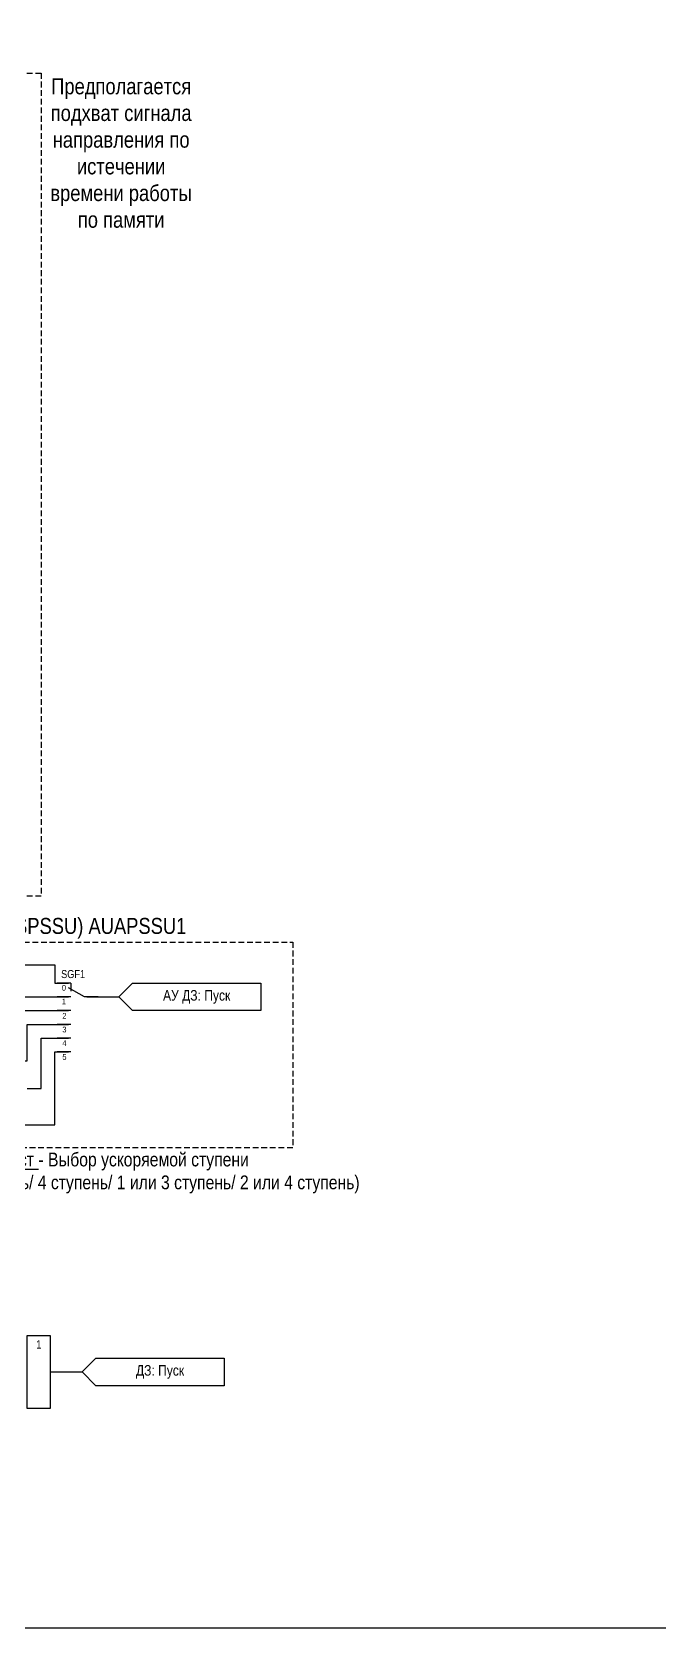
# Model space of a CAD drawing. Header units: millimetres. Extents: x -63 to 558, y -5 to 1115.
# Drawn here: x 208 to 345, y 0 to 349 of the extents above; entities that cross this region are included whole.
import ezdxf
from ezdxf.enums import TextEntityAlignment as Align

# ---------------------------------------------------------------- set-up
doc = ezdxf.new("R2010")
doc.units = ezdxf.units.MM
doc.linetypes.add('штриховая2', pattern=[0.375, 0.25, -0.125])
doc.layers.add('TEXT', color=7, linetype='Continuous', lineweight=25)
doc.layers.add('Основная', color=7, linetype='Continuous')
doc.styles.add('2.5_Gost_RD', font='ARIALN.TTF', dxfattribs={"height": 2.5})
doc.styles.add('3.5_Gost_RD', font='ARIALN.TTF', dxfattribs={"height": 3.5})
doc.styles.add('Вывод', font='ARIALN.TTF', dxfattribs={"height": 2.5})
doc.styles.add('Компонент', font='ARIALN.TTF', dxfattribs={"height": 3.5})

# ---------------------------------------------------------------- blocks, each defined once
blk = doc.blocks.new('*U958')
at = {"layer": 'Основная', "color": 0}
blk.add_line((0, 0), (7, 4), dxfattribs=at)
at = {"layer": 'Основная', "ltscale": 0.35}
blk.add_line((6, 6), (6, 2.5), dxfattribs=at)
blk = doc.blocks.new('*U985')
at = {"layer": 'Основная', "color": 0}
for p, q in [((-3, 6), (-9, 6)), ((-3, 0), (-9, 0)), ((9, 0), (3, 0))]:
    blk.add_line(p, q, dxfattribs=at)
at = {"layer": 'Основная', "ltscale": 0.25, "xscale": -1}
blk.add_blockref('*U958', (3, 0), dxfattribs=at)
at = {"layer": 'Основная'}
for tag, height, style, p in [('В1', 2.5, 'Вывод', (-14, 6)), ('ОУ', 3.5, 'Компонент', (-2, 10)), ('В2', 2.5, 'Вывод', (-6, 4)), ('В3', 2.5, 'Вывод', (-6, -2))]:
    blk.add_attdef(tag, text='', height=height, dxfattribs=dict(at, style=style)).set_placement(p, align=Align.MIDDLE_CENTER)

msp = doc.modelspace()

# ---------------------------------------------------------------- linework, layer by layer
at = {"color": 3, "ltscale": 100}
msp.add_lwpolyline([(0, 1100), (370, 1100), (370, 0), (0, 0)], close=True, dxfattribs=at)
at = {"color": 7, "linetype": 'штриховая2', "ltscale": 5}
msp.add_lwpolyline([(10, 340), (210, 340), (210, 160), (10, 160)], close=True, dxfattribs=at)
at = {"linetype": 'штриховая2', "ltscale": 5}
msp.add_lwpolyline([(150, 150), (265, 150), (265, 105), (150, 105)], close=True, dxfattribs=at)
at = {"ltscale": 100}
for points in [[(186, 145), (213, 145), (213, 141), (216, 141)], [(186, 138), (216, 138)], [(220, 138), (227, 138)], [(186, 131), (204, 131), (204, 135), (216, 135)], [(216.5, 135), (216.5, 135), (213.5, 135)], [(186, 124), (207, 124), (207, 132), (216, 132)], [(216.5, 132), (216.5, 132), (213.5, 132)], [(201, 110), (213, 110), (213, 126), (216, 126)], [(207, 118), (210, 118), (210, 129), (216, 129)], [(216.5, 129), (216.5, 129), (213.5, 129)], [(216.5, 126), (216.5, 126), (213.5, 126)], [(212, 56), (219, 56)]]:
    msp.add_lwpolyline(points, dxfattribs=at)
for points in [[(258, 141), (258, 135), (230, 135), (227, 138), (230, 141)], [(207, 64), (212, 64), (212, 48), (207, 48)], [(250, 59), (250, 53), (222, 53), (219, 56), (222, 59)]]:
    msp.add_lwpolyline(points, close=True, dxfattribs=at)

# ---------------------------------------------------------------- block references
at = {"layer": 'Основная', "ltscale": 0.25}
ref = msp.add_blockref('*U985', (218, 138), dxfattribs=dict(at, xscale=0.5, yscale=0.5, zscale=0.5))
ref.add_attrib('ОУ', 'SGF1', dxfattribs={"height": 1.75, "style": 'Компонент'}).set_placement((217, 143), align=Align.MIDDLE_CENTER)
ref.add_attrib('В2', '0', dxfattribs={"height": 1.25, "style": 'Вывод'}).set_placement((215, 140), align=Align.MIDDLE_CENTER)
ref.add_attrib('В3', '1', dxfattribs={"height": 1.25, "style": 'Вывод'}).set_placement((215, 137), align=Align.MIDDLE_CENTER)

# ---------------------------------------------------------------- texts
at = {"color": 30, "ltscale": 100, "attachment_point": 5, "style": '3.5_Gost_RD'}
for s, insert, char_height, width in [('{\\C3;Предполагается подхват сигнала направления по истечении времени работы по памяти}', (227.5, 322.5), 3.5, 35), ('АУ ДЗ (LVAUADISPSSU) {\\C6;AUAPSSU1}', (207.5, 153), 3.5, 115), ('SGF1 - {\\LВыбор_ст} - Выбор ускоряемой ступени \\P(1 ступень/ 2 ступень/ 3 ступень/ 4 ступень/ 1 или 3 ступень/ 2 или 4 ступень)', (218, 99.5), 3, 136)]:
    msp.add_mtext(s, dxfattribs=dict(at, insert=insert, char_height=char_height, width=width))
at = {"ltscale": 100, "char_height": 1.25, "attachment_point": 1, "style": 'Вывод'}
for s, insert in [('2', (214.65, 134.5)), ('3', (214.65, 131.5)), ('4', (214.65, 128.5)), ('5', (214.65, 125.5))]:
    msp.add_mtext_dynamic_manual_height_columns(s, width=2, gutter_width=17.5, heights=[0], dxfattribs=dict(at, insert=insert))
at = {"ltscale": 100, "insert": (209.5, 62), "char_height": 1.8, "width": 5, "attachment_point": 5, "style": '2.5_Gost_RD'}
msp.add_mtext('1', dxfattribs=at)
at = {"layer": 'TEXT', "ltscale": 100, "char_height": 2.3, "width": 28, "attachment_point": 5, "style": '2.5_Gost_RD'}
for s, insert in [('АУ ДЗ: Пуск', (244, 138)), ('ДЗ: Пуск', (236, 56))]:
    msp.add_mtext(s, dxfattribs=dict(at, insert=insert))

doc.saveas('drawing.dxf')
